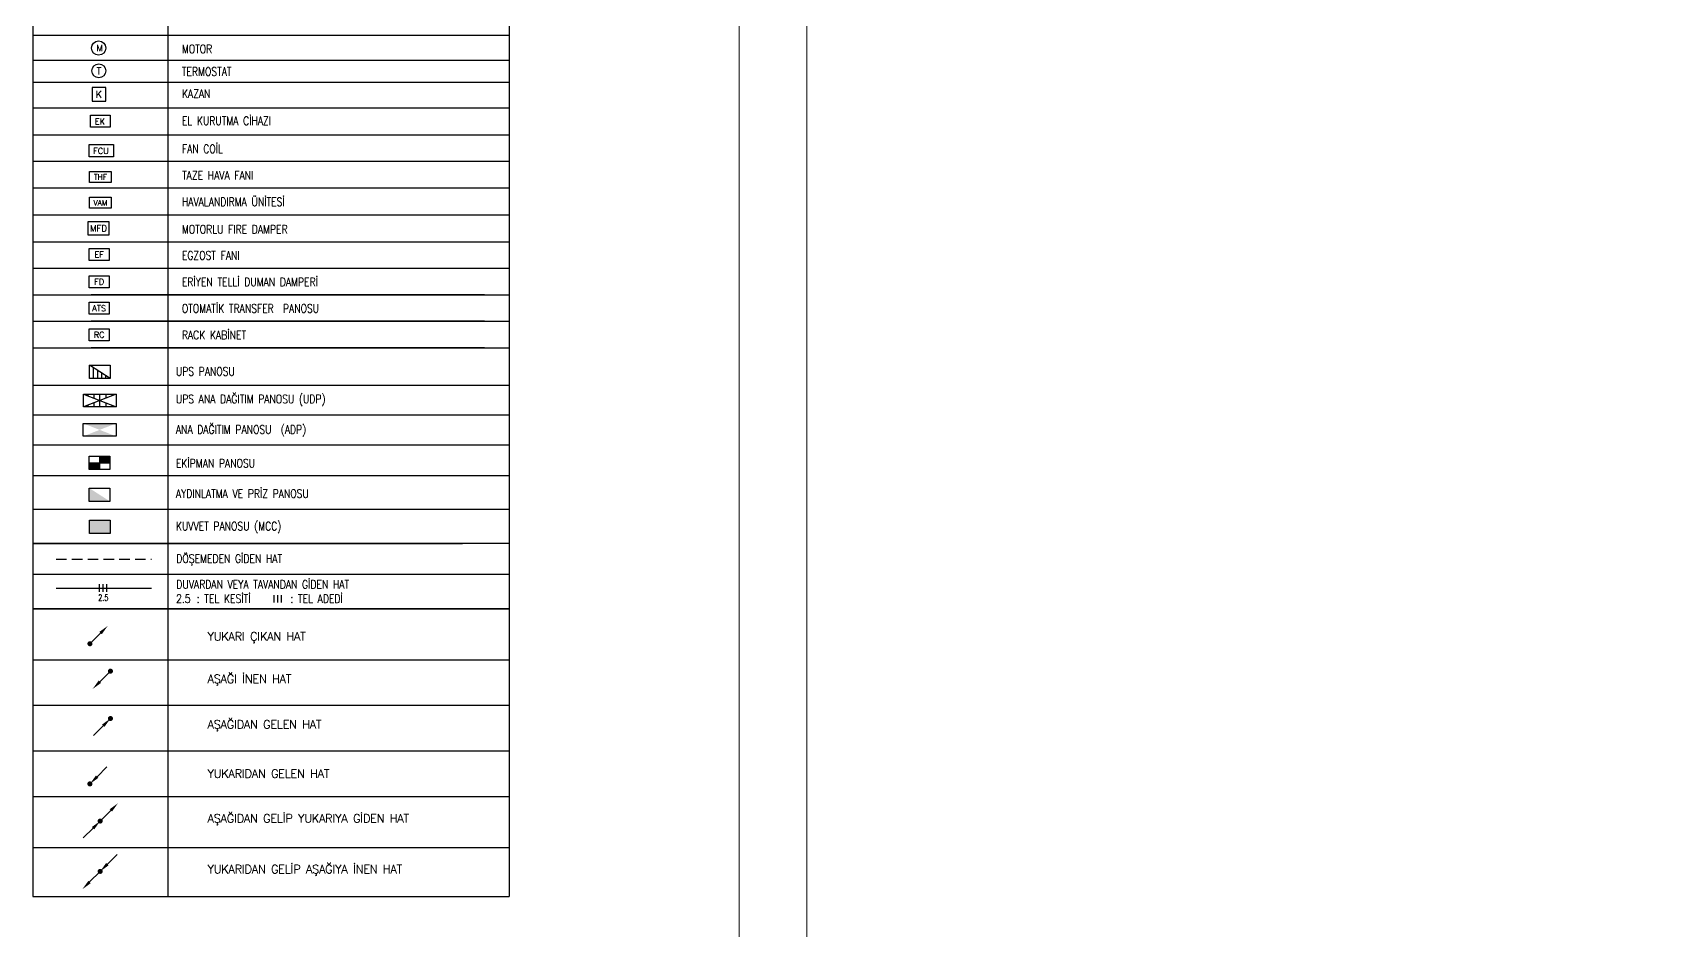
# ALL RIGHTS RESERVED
# Model space of a CAD drawing. Header units: metres. Extents: x -17822 to 152406, y -4219 to 19791.
# Drawn here: x -13194 to -5408, y 3233 to 7490 of the extents above; entities that cross this region are included whole.
import ezdxf
from ezdxf.enums import TextEntityAlignment as Align

# ---------------------------------------------------------------- set-up
doc = ezdxf.new("R2010")
doc.units = ezdxf.units.M
doc.header["$LTSCALE"] = 100
doc.header["$MEASUREMENT"] = 0
doc.linetypes.add('HIDDEN', pattern=[0.375, 0.25, -0.125])
for name, color, linetype, lineweight in [('40A', 9, 'Continuous', 9), ('E-ANA DAĞITIM PANOSU', 7, 'Continuous', 30), ('E-AYDINLATMA VE PRİZ PANOSU', 7, 'Continuous', 30), ('E-EGZOST FANI', 7, 'Continuous', 30), ('E-EKİPMAN PANOSU', 7, 'Continuous', 30), ('E-EL KURUTMA CİHAZI', 7, 'Continuous', 30), ('E-ERİYEN TELLİ DUMAN DAMPERİ', 7, 'Continuous', 30), ('E-FAN COİL', 7, 'Continuous', 30), ('E-HAVALANDIRMA ÜNİTESİ', 7, 'Continuous', 30), ('E-KABLO', 7, 'Continuous', 30), ('E-KAZAN', 7, 'Continuous', 30), ('E-KUVVET PANOSU (MCC)', 7, 'Continuous', 30), ('E-MOTOR', 7, 'Continuous', 30), ('E-MOTORLU FIRE DAMPER', 7, 'Continuous', 30), ('E-OK', 3, 'Continuous', 30), ('E-TAZE HAVA FANI', 7, 'Continuous', 30), ('E-TERMOSTAT', 7, 'Continuous', 30), ('E-UPS ANA DAĞITIM PANOSU', 7, 'Continuous', 30), ('E-UPS PANOSU', 7, 'Continuous', 30), ('E-YAZI', 7, 'Continuous', 30)]:
    doc.layers.add(name, color=color, linetype=linetype, lineweight=lineweight)
doc.styles.add('E-YAZI', font='txttw.shx')
doc.styles.add('ILGAZ', font='txttw.shx')

# ---------------------------------------------------------------- blocks, each defined once
blk = doc.blocks.new('*U193')
at = {"layer": 'E-OK', "color": 3, "linetype": 'Continuous'}
blk.add_line((-126, -126), (0, 0), dxfattribs=at)
at = {"layer": 'E-OK', "color": 4, "linetype": 'Continuous', "const_width": 30}
blk.add_lwpolyline([(-15, 0, 1), (15, 0, 1)], format="xyb", close=True, dxfattribs=at)
at = {"layer": 'E-OK', "color": 3, "linetype": 'Continuous'}
blk.add_solid([(-112, -140), (-140, -112), (-211, -211)], dxfattribs=at)
blk = doc.blocks.new('*U195')
at = {"layer": 'E-OK', "color": 3, "linetype": 'Continuous'}
for p, q in [((85, 85), (201, 200)), ((-126, -126), (0, 0))]:
    blk.add_line(p, q, dxfattribs=at)
at = {"layer": 'E-OK', "color": 4, "linetype": 'Continuous', "const_width": 30}
blk.add_lwpolyline([(-15, 0, 1), (15, 0, 1)], format="xyb", close=True, dxfattribs=at)
at = {"layer": 'E-OK', "color": 3, "linetype": 'Continuous'}
for points in [[(99, 71), (71, 99), (0, 0)], [(-112, -140), (-140, -112), (-211, -211)]]:
    blk.add_solid(points, dxfattribs=at)
blk = doc.blocks.new('*U194')
at = {"layer": 'E-OK', "color": 3, "linetype": 'Continuous'}
blk.add_line((85, 85), (201, 200), dxfattribs=at)
at = {"layer": 'E-OK', "color": 4, "linetype": 'Continuous', "const_width": 30}
blk.add_lwpolyline([(-15, 0, 1), (15, 0, 1)], format="xyb", close=True, dxfattribs=at)
at = {"layer": 'E-OK', "color": 3, "linetype": 'Continuous'}
blk.add_solid([(99, 71), (71, 99), (0, 0)], dxfattribs=at)
blk = doc.blocks.new('100_MOTOR')
at = {"layer": 'E-MOTOR', "color": 4}
blk.add_circle((0, 0), 1.87, dxfattribs=at)
at = {"layer": 'E-MOTOR', "color": 3, "linetype": 'Continuous', "style": 'ILGAZ'}
blk.add_text('M', height=1.62, dxfattribs=at).set_placement((-0.55, -0.78))
blk = doc.blocks.new('100_TERMOSTAT')
at = {"layer": 'E-TERMOSTAT', "color": 4, "linetype": 'Continuous'}
blk.add_circle((0, 0), 1.84, dxfattribs=at)
at = {"layer": 'E-TERMOSTAT', "color": 3, "linetype": 'Continuous', "style": 'E-YAZI'}
blk.add_text('T', height=1.8, dxfattribs=at).set_placement((-0.57, -0.95))
blk = doc.blocks.new('100_KAZAN')
at = {"layer": 'E-KAZAN', "color": 4}
blk.add_lwpolyline([(-1.8, 1.8), (-1.8, -1.8), (1.8, -1.8), (1.8, 1.8)], close=True, dxfattribs=at)
at = {"layer": 'E-KAZAN', "color": 3, "style": 'E-YAZI'}
blk.add_text('K', height=1.8, dxfattribs=at).set_placement((0, 0), align=Align.MIDDLE_CENTER)
blk = doc.blocks.new('100_EL KURUTMA CİHAZI')
at = {"layer": 'E-EL KURUTMA CİHAZI', "color": 4}
for p, q in [((-2.35, 2.83), (2.35, 2.83)), ((-2.35, 0), (-2.35, 2.83)), ((2.35, 0), (-2.35, 0)), ((2.35, 2.83), (2.35, 0))]:
    blk.add_line(p, q, dxfattribs=at)
at = {"layer": 'E-EL KURUTMA CİHAZI', "color": 3, "style": 'E-YAZI'}
blk.add_text('EK', height=1.4, dxfattribs=at).set_placement((-1.28, 0.68))
blk = doc.blocks.new('100_FAN COİL')
at = {"layer": 'E-FAN COİL', "color": 4}
blk.add_lwpolyline([(-3.62, 0), (-3.62, 3.65), (3.62, 3.65), (3.62, 0)], close=True, dxfattribs=at)
at = {"layer": 'E-FAN COİL', "color": 3, "style": 'E-YAZI'}
blk.add_text('FCU', height=1.8, dxfattribs=at).set_placement((-2.5, 0.87))
blk = doc.blocks.new('100_TAZE HAVA FANI')
at = {"layer": 'E-TAZE HAVA FANI', "color": 4}
blk.add_lwpolyline([(-3.22, 0), (-3.22, 3.25), (3.22, 3.25), (3.22, 0)], close=True, dxfattribs=at)
at = {"layer": 'E-TAZE HAVA FANI', "color": 3, "style": 'E-YAZI'}
blk.add_text('THF', height=1.6, dxfattribs=at).set_placement((0, 1.62), align=Align.MIDDLE_CENTER)
blk = doc.blocks.new('100_HAVALANDIRMA ÜNİTESİ')
at = {"layer": 'E-HAVALANDIRMA ÜNİTESİ', "color": 4}
for p, q in [((-3.22, 0), (-3.22, 3.25)), ((-3.22, 3.25), (3.22, 3.25)), ((3.22, 0), (-3.22, 0)), ((3.22, 3.25), (3.22, 0))]:
    blk.add_line(p, q, dxfattribs=at)
at = {"layer": 'E-HAVALANDIRMA ÜNİTESİ', "color": 3, "style": 'E-YAZI'}
blk.add_text('VAM', height=1.6, dxfattribs=at).set_placement((0, 1.62), align=Align.MIDDLE_CENTER)
blk = doc.blocks.new('100_MOTORLU FIRE DAMPER')
at = {"layer": 'E-MOTORLU FIRE DAMPER', "color": 4}
blk.add_lwpolyline([(-2.53, 0), (2.53, 0), (2.53, 3.05), (-2.53, 3.05)], close=True, dxfattribs=at)
at = {"layer": 'E-MOTORLU FIRE DAMPER', "color": 3, "style": 'E-YAZI'}
blk.add_text('MFD', height=1.505, dxfattribs=at).set_placement((0, 1.53), align=Align.MIDDLE_CENTER)
blk = doc.blocks.new('100_EGZOST FANI')
at = {"layer": 'E-EGZOST FANI', "color": 4}
for p, q in [((-2.35, 2.83), (2.35, 2.83)), ((-2.35, 0), (-2.35, 2.83)), ((2.35, 0), (-2.35, 0)), ((2.35, 2.83), (2.35, 0))]:
    blk.add_line(p, q, dxfattribs=at)
at = {"layer": 'E-EGZOST FANI', "color": 3, "style": 'E-YAZI'}
blk.add_text('EF', height=1.4, dxfattribs=at).set_placement((0, 1.42), align=Align.MIDDLE_CENTER)
blk = doc.blocks.new('100_ERİYEN TELLİ DUMAN DAMPERİ')
at = {"layer": 'E-ERİYEN TELLİ DUMAN DAMPERİ', "color": 4}
blk.add_lwpolyline([(-2.35, 2.83), (2.35, 2.83), (2.35, 0), (-2.35, 0)], close=True, dxfattribs=at)
at = {"layer": 'E-ERİYEN TELLİ DUMAN DAMPERİ', "color": 3, "style": 'E-YAZI'}
blk.add_text('FD', height=1.4, dxfattribs=at).set_placement((0, 1.42), align=Align.MIDDLE_CENTER)
blk = doc.blocks.new('100_UPS PANOSU')
at = {"layer": 'E-UPS PANOSU', "color": 4}
for p, q in [((-3.07, 3.95), (3.07, 3.95)), ((-3.07, 0), (-3.07, 3.95)), ((3.07, 0), (-3.07, 3.95)), ((3.07, 0), (-3.07, 0)), ((-1.87, 0), (-1.87, 3.18)), ((-0.67, 0), (-0.67, 2.41)), ((0.53, 0), (0.53, 1.63)), ((1.73, 0), (1.73, 0.86)), ((3.07, 3.95), (3.07, 0))]:
    blk.add_line(p, q, dxfattribs=at)
blk = doc.blocks.new('100_UPS ANA DAĞITIM PANOSU')
at = {"layer": 'E-UPS ANA DAĞITIM PANOSU', "color": 4}
for p, q in [((-4.87, 1.91), (4.87, 1.91)), ((-4.87, -1.91), (-4.87, 1.91)), ((-4.87, 1.91), (4.87, -1.91)), ((4.87, 1.91), (-4.87, -1.91)), ((-3.52, 1.91), (-3.52, 1.38)), ((-1.76, 1.91), (-1.76, 0.69)), ((0, -1.91), (0, 1.91)), ((1.76, 1.91), (1.76, 0.69)), ((3.52, 1.91), (3.52, 1.38)), ((4.87, 1.91), (4.87, -1.91)), ((4.87, -1.91), (-4.87, -1.91)), ((-3.52, -1.38), (-3.52, -1.91)), ((-1.76, -0.69), (-1.76, -1.91)), ((1.76, -0.69), (1.76, -1.91)), ((3.52, -1.38), (3.52, -1.91))]:
    blk.add_line(p, q, dxfattribs=at)
blk = doc.blocks.new('100_ANA DAĞITIM PANOSU')
at = {"layer": 'E-ANA DAĞITIM PANOSU', "color": 4}
for p, q in [((-4.87, 1.91), (4.87, 1.91)), ((-4.87, -1.91), (-4.87, 1.91)), ((4.87, 1.91), (4.87, -1.91)), ((4.87, -1.91), (-4.87, -1.91))]:
    blk.add_line(p, q, dxfattribs=at)
blk.add_solid([(-4.87, 1.91), (4.87, 1.91), (4.87, -1.91), (-4.87, -1.91)], dxfattribs=at)
blk = doc.blocks.new('100_EKİPMAN PANOSU')
at = {"layer": 'E-EKİPMAN PANOSU', "color": 4}
for p, q in [((-3.07, 3.95), (3.07, 3.95)), ((-3.07, 0), (-3.07, 3.95)), ((-3.07, 1.97), (3.07, 1.97)), ((3.07, 0), (-3.07, 0)), ((0, 3.95), (0, 0)), ((3.07, 3.95), (3.07, 0))]:
    blk.add_line(p, q, dxfattribs=at)
for points in [[(-3.07, 1.97), (0, 1.97), (-3.07, 0), (0, 0)], [(0, 3.95), (3.07, 3.95), (0, 1.97), (3.07, 1.97)]]:
    blk.add_solid(points, dxfattribs=at)
blk = doc.blocks.new('100_AYDINLATMA VE PRİZ PANOSU')
at = {"layer": 'E-AYDINLATMA VE PRİZ PANOSU', "color": 4}
for p, q in [((-3.07, 3.95), (3.07, 3.95)), ((-3.07, 0), (-3.07, 3.95)), ((3.07, 0), (-3.07, 0)), ((3.07, 3.95), (3.07, 0))]:
    blk.add_line(p, q, dxfattribs=at)
blk.add_solid([(3.07, 0), (-3.07, 0), (-3.07, 3.95)], dxfattribs=at)
blk = doc.blocks.new('100_KUVVET PANOSU (MCC)')
at = {"layer": 'E-KUVVET PANOSU (MCC)', "color": 4}
for p, q in [((-3.07, 3.95), (3.07, 3.95)), ((-3.07, 0), (-3.07, 3.95)), ((3.07, 0), (-3.07, 0)), ((3.07, 3.95), (3.07, 0))]:
    blk.add_line(p, q, dxfattribs=at)
blk.add_solid([(-3.07, 3.95), (3.07, 3.95), (-3.07, 0), (3.07, 0)], dxfattribs=at)

msp = doc.modelspace()

# ---------------------------------------------------------------- linework, layer by layer
at = {"layer": '40A'}
for points in [[(18159.28, -4218.56), (-9840.72, -4218.56), (-9840.72, 12601.44), (18159.28, 12601.44)], [(-9520.72, 12281.44), (15999.52, 12281.44), (15999.52, -3898.56), (-9520.72, -3898.56)]]:
    msp.add_lwpolyline(points, close=True, dxfattribs=at)
at = {"layer": 'E-ERİYEN TELLİ DUMAN DAMPERİ', "color": 4}
for points in [[(-12925.76, 6211.59), (-12831.93, 6211.59), (-12831.93, 6154.95), (-12925.76, 6154.95)], [(-12925.76, 6085.81), (-12831.93, 6085.81), (-12831.93, 6029.17), (-12925.76, 6029.17)]]:
    msp.add_lwpolyline(points, close=True, dxfattribs=at)
at = {"layer": 'E-KABLO', "color": 6, "linetype": 'HIDDEN', "ltscale": 2}
msp.add_line((-13083.33, 4993.15), (-12630.73, 4993.15), dxfattribs=at)
at = {"layer": 'E-KABLO', "color": 6}
msp.add_line((-13083.33, 4856.1), (-12630.73, 4856.1), dxfattribs=at)
at = {"layer": 'E-KABLO', "color": 7}
for p, q in [((-12879.24, 4873.7), (-12879.24, 4838.5)), ((-12861.64, 4873.7), (-12861.64, 4838.5)), ((-12844.04, 4873.7), (-12844.04, 4838.5))]:
    msp.add_line(p, q, dxfattribs=at)
at = {"layer": 'E-YAZI', "color": 4}
for p, q in [((-13193.9, 11991.02), (-13193.9, 3392.81)), ((-10932.9, 11991.02), (-10932.9, 3392.81)), ((-13193.9, 3392.81), (-10932.9, 3392.81))]:
    msp.add_line(p, q, dxfattribs=at)
at = {"layer": 'E-YAZI', "color": 7}
for p, q in [((-12552.34, 11783.07), (-12552.34, 3392.81)), ((-10932.9, 7477.07), (-13193.9, 7477.07)), ((-10932.9, 7359.35), (-13193.9, 7359.35)), ((-10932.9, 7253.95), (-13193.9, 7253.95)), ((-13193.9, 7134.86), (-10932.9, 7134.86)), ((-10932.9, 6624.91), (-13193.9, 6624.91)), ((-11049.58, 6247.57), (-12916.86, 6247.57)), ((-11049.58, 6121.79), (-12916.86, 6121.79)), ((-11049.58, 5996.01), (-12916.86, 5996.01)), ((-10932.9, 5816.65), (-13193.9, 5816.65)), ((-10932.9, 5675.49), (-13193.9, 5675.49)), ((-10932.9, 5533.54), (-13193.9, 5533.54)), ((-10932.9, 5533.54), (-13193.9, 5533.54)), ((-10932.9, 5388.9), (-13193.9, 5388.9)), ((-10932.9, 5228.08), (-13193.9, 5228.08)), ((-10932.9, 5067.26), (-13193.9, 5067.26)), ((-10932.9, 4920.24), (-13193.9, 4920.24)), ((-10932.9, 4757.02), (-13193.9, 4757.02))]:
    msp.add_line(p, q, dxfattribs=at)
at = {"layer": 'E-YAZI', "color": 7, "linetype": 'Continuous'}
for p, q in [((-13193.9, 7006.54), (-10932.9, 7006.54)), ((-13193.9, 6880.76), (-10932.9, 6880.76)), ((-13193.9, 6754.98), (-10932.9, 6754.98)), ((-13193.9, 6499.13), (-10932.9, 6499.13)), ((-13193.9, 6373.35), (-10932.9, 6373.35)), ((-13193.9, 6247.57), (-10932.9, 6247.57)), ((-12916.86, 6247.57), (-11049.58, 6247.57)), ((-13193.9, 6121.79), (-10932.9, 6121.79)), ((-12916.86, 6121.79), (-11049.58, 6121.79)), ((-13193.9, 5996.01), (-10932.9, 5996.01)), ((-12916.86, 5996.01), (-11049.58, 5996.01)), ((-13193.9, 5067.26), (-11155.03, 5067.26)), ((-13193.9, 4757.02), (-10932.9, 4757.02)), ((-13193.9, 4515.52), (-10932.9, 4515.52)), ((-13193.9, 4299.52), (-10932.9, 4299.52)), ((-13193.9, 4083.52), (-10932.9, 4083.52)), ((-13193.9, 3867.52), (-10932.9, 3867.52)), ((-13193.9, 3625.2), (-10932.9, 3625.2))]:
    msp.add_line(p, q, dxfattribs=at)
at = {"layer": 'E-YAZI', "color": 3}
for p, q in [((-12049.56, 4822.33), (-12049.56, 4787.13)), ((-12031.96, 4822.33), (-12031.96, 4787.13)), ((-12014.36, 4822.33), (-12014.36, 4787.13))]:
    msp.add_line(p, q, dxfattribs=at)

# ---------------------------------------------------------------- block references
at = {"layer": 'E-ANA DAĞITIM PANOSU', "xscale": 16, "yscale": 16, "zscale": 16}
msp.add_blockref('100_ANA DAĞITIM PANOSU', (-12876.65, 5606.35), dxfattribs=at)
at = {"layer": 'E-AYDINLATMA VE PRİZ PANOSU', "xscale": 16, "yscale": 16, "zscale": 16}
msp.add_blockref('100_AYDINLATMA VE PRİZ PANOSU', (-12877.24, 5267.21), dxfattribs=at)
at = {"layer": 'E-EGZOST FANI', "xscale": 20, "yscale": 20, "zscale": 20}
msp.add_blockref('100_EGZOST FANI', (-12878.85, 6409.46), dxfattribs=at)
at = {"layer": 'E-EKİPMAN PANOSU', "xscale": 16, "yscale": 16, "zscale": 16}
msp.add_blockref('100_EKİPMAN PANOSU', (-12877.24, 5417.74), dxfattribs=at)
at = {"layer": 'E-EL KURUTMA CİHAZI', "xscale": 20, "yscale": 20, "zscale": 20}
msp.add_blockref('100_EL KURUTMA CİHAZI', (-12873.51, 7042.24), dxfattribs=at)
at = {"layer": 'E-ERİYEN TELLİ DUMAN DAMPERİ', "xscale": 20, "yscale": 20, "zscale": 20}
msp.add_blockref('100_ERİYEN TELLİ DUMAN DAMPERİ', (-12878.85, 6280.73), dxfattribs=at)
at = {"layer": 'E-FAN COİL', "xscale": 16, "yscale": 16, "zscale": 16}
msp.add_blockref('100_FAN COİL', (-12868.04, 6901.43), dxfattribs=at)
at = {"layer": 'E-HAVALANDIRMA ÜNİTESİ', "xscale": 16, "yscale": 16, "zscale": 16}
msp.add_blockref('100_HAVALANDIRMA ÜNİTESİ', (-12872.78, 6657.98), dxfattribs=at)
at = {"layer": 'E-KAZAN', "xscale": 18, "yscale": 18, "zscale": 18}
msp.add_blockref('100_KAZAN', (-12880.41, 7198.03), dxfattribs=at)
at = {"layer": 'E-KUVVET PANOSU (MCC)', "xscale": 16, "yscale": 16, "zscale": 16}
msp.add_blockref('100_KUVVET PANOSU (MCC)', (-12876.39, 5114.94), dxfattribs=at)
at = {"layer": 'E-MOTOR', "xscale": 18, "yscale": 18, "zscale": 18}
for name, p in [('100_MOTOR', (-12881.34, 7417.61)), ('100_TERMOSTAT', (-12880.79, 7309.57))]:
    msp.add_blockref(name, p, dxfattribs=at)
at = {"layer": 'E-MOTORLU FIRE DAMPER', "xscale": 20, "yscale": 20, "zscale": 20}
msp.add_blockref('100_MOTORLU FIRE DAMPER', (-12882.11, 6532.32), dxfattribs=at)
at = {"layer": 'E-OK', "xscale": -0.4, "yscale": 0.4, "zscale": 0.4}
for name, p, rotation in [('*U193', (-12922.83, 4591.77), 90), ('*U193', (-12825.44, 4461.55), 270), ('*U194', (-12825.44, 4236.89), 90), ('*U194', (-12922.83, 3926.73), 270), ('*U195', (-12874.13, 3750.5), 90), ('*U195', (-12874.13, 3511.76), 270)]:
    msp.add_blockref(name, p, dxfattribs=dict(at, rotation=rotation))
at = {"layer": 'E-TAZE HAVA FANI', "xscale": 16, "yscale": 16, "zscale": 16}
msp.add_blockref('100_TAZE HAVA FANI', (-12872.78, 6780.07), dxfattribs=at)
at = {"layer": 'E-UPS ANA DAĞITIM PANOSU', "xscale": 16, "yscale": 16, "zscale": 16}
msp.add_blockref('100_UPS ANA DAĞITIM PANOSU', (-12875.69, 5745.89), dxfattribs=at)
at = {"layer": 'E-UPS PANOSU', "xscale": 16, "yscale": 16, "zscale": 16}
msp.add_blockref('100_UPS PANOSU', (-12875.33, 5850.52), dxfattribs=at)

# ---------------------------------------------------------------- texts
at = {"layer": 'E-ERİYEN TELLİ DUMAN DAMPERİ', "color": 3, "style": 'E-YAZI'}
for s, p in [('ATS', (-12878.85, 6183.27)), ('RC', (-12878.85, 6057.49))]:
    msp.add_text(s, height=28, dxfattribs=at).set_placement(p, align=Align.MIDDLE_CENTER)
at = {"layer": 'E-KABLO', "color": 3, "linetype": 'Continuous', "style": 'E-YAZI', "width": 0.7}
msp.add_text('2.5', height=30.8, dxfattribs=at).set_placement((-12883.6, 4794.95))
at = {"layer": 'E-YAZI', "color": 3, "style": 'E-YAZI', "width": 0.8}
for s, p in [('MOTOR', (-12486.36, 7393.63)), ('TERMOSTAT', (-12486.36, 7286.29)), ('KAZAN', (-12486.36, 7180.89)), ('EL KURUTMA CİHAZI', (-12486.43, 7052.41)), ('FAN COİL', (-12486.36, 6919.43)), ('TAZE HAVA FANI', (-12485.4, 6793.65)), ('HAVALANDIRMA ÜNİTESİ', (-12486.36, 6668.14)), ('MOTORLU FIRE DAMPER', (-12486.36, 6537.8)), ('EGZOST FANI', (-12486.43, 6413.81)), ('ERİYEN TELLİ DUMAN DAMPERİ', (-12486.43, 6288.03)), ('OTOMATİK TRANSFER  PANOSU', (-12486.43, 6162.25)), ('RACK KABİNET', (-12486.43, 6036.47)), ('UPS PANOSU', (-12514.88, 5863.46)), ('UPS ANA DAĞITIM PANOSU (UDP)', (-12514.88, 5732.77)), ('ANA DAĞITIM PANOSU  (ADP)', (-12514.88, 5588.07)), ('EKİPMAN PANOSU', (-12514.88, 5427.68)), ('AYDINLATMA VE PRİZ PANOSU', (-12514.88, 5283.93)), ('KUVVET PANOSU (MCC)', (-12514.88, 5129.51)), ('DÖŞEMEDEN GİDEN HAT', (-12512.47, 4975.42)), ('DUVARDAN VEYA TAVANDAN GİDEN HAT', (-12512.47, 4853.46)), (': TEL KESİTİ', (-12415.47, 4785.56)), (': TEL ADEDİ', (-11970.84, 4785.56)), ('2.5', (-12513.63, 4785.56))]:
    msp.add_text(s, height=40, dxfattribs=at).set_placement(p)
at = {"layer": 'E-YAZI', "color": 3, "char_height": 40, "attachment_point": 1, "style": 'E-YAZI'}
for s, insert in [('{\\T0.95;YUKARI ÇIKAN HAT}', (-12364.88, 4646.41)), ('{\\T0.95;AŞAĞI İNEN HAT}', (-12364.88, 4445)), ('{\\T0.95;AŞAĞIDAN GELEN HAT}', (-12364.88, 4229)), ('{\\T0.95;YUKARIDAN GELEN HAT}', (-12364.88, 3995.85)), ('{\\T0.95;AŞAĞIDAN GELİP YUKARIYA GİDEN HAT}', (-12364.88, 3782.92)), ('{\\T0.95;YUKARIDAN GELİP AŞAĞIYA İNEN HAT}', (-12364.88, 3542.18))]:
    msp.add_mtext_dynamic_manual_height_columns(s, width=9808.8359, gutter_width=12.5, heights=[0], dxfattribs=dict(at, insert=insert))

doc.saveas('drawing.dxf')
